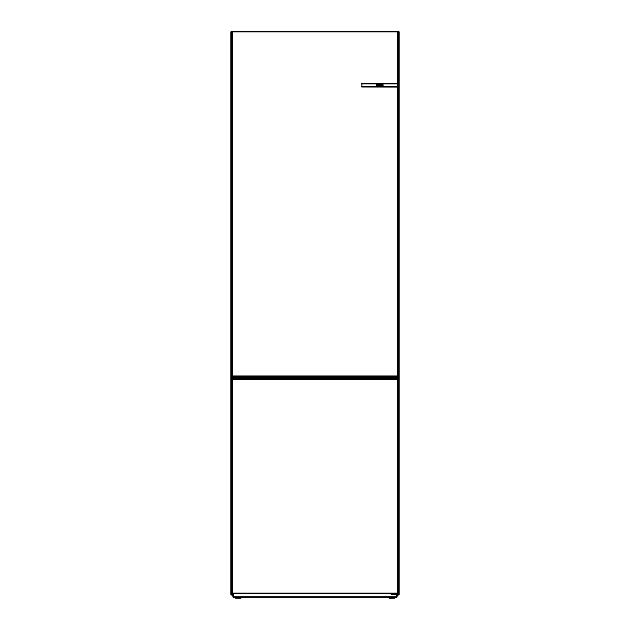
<?xml version="1.0" encoding="UTF-8"?>
<svg xmlns="http://www.w3.org/2000/svg" width="630" height="630" viewBox="0 0 630 630"><rect width="100%" height="100%" fill="white"/><g stroke="black" fill="none" stroke-linecap="round" stroke-linejoin="round"><path stroke-width="0.94" d="M377.323 85.097L377.433 84.57L376.716 84.459L376.716 85.822L377.543 85.696L377.323 85.097M361.762 83.601L397.908 83.601M231.344 31.555L398.656 31.555M231.344 31.697L398.656 31.697M361.833 83.656L397.837 83.656M361.833 86.782L397.908 86.838L361.691 86.712M232.123 376.126L397.877 376.126M232.123 376.299L397.877 376.299M391.435 376.827L397.908 376.748M233.265 377.756L396.735 377.693M233.265 378.835L396.735 378.835M233.265 378.898L396.735 378.898M232.123 379.126L397.877 379.126M232.123 379.299L397.877 379.299M232.123 593.287L397.877 593.287M232.123 593.46L397.908 593.547L391.435 593.625M391.435 594.476L397.908 594.555M231.344 594.744L233.313 594.744M396.687 594.744L398.656 594.744M231.344 594.893L233.313 594.893M396.687 594.893L398.656 594.893M233.297 596.972L396.703 596.972M233.297 597.051L396.703 597.051M235.376 598.437L240.755 598.437M389.245 598.437L394.624 598.437M397.963 83.656L397.908 86.712M398.995 31.894L398.995 594.555M398.853 31.894L398.853 594.555M398.278 31.965L398.278 375.897M398.278 379.528L398.278 593.058M398.105 31.965L398.105 375.897M398.097 376.929L398.097 377.567M398.105 379.528L398.105 593.058M398.097 593.736L398.097 594.373M398.018 376.929L398.018 377.567M398.018 593.736L398.018 594.373M396.892 376.756L396.892 377.606M396.892 378.031L396.892 378.74M396.884 594.303L396.884 596.862M396.829 376.756L396.829 377.606M396.829 378.031L396.829 378.74M396.805 594.303L396.805 596.862M391.332 593.736L391.254 594.373M361.762 83.727L361.762 86.712M233.195 593.444L233.195 596.862M233.108 376.756L233.171 377.606M233.108 378.031L233.171 378.74M233.116 593.444L233.116 596.862M232.037 31.965L232.037 375.897L231.895 31.965M231.722 31.965L231.722 375.897M231.722 379.528L231.722 593.058M231.147 31.894L231.147 594.555M231.005 31.894L231.005 594.555M397.963 376.323L397.963 593.058L398.026 376.323M397.963 31.965L397.963 375.897L398.026 31.965M379.244 85.137L378.504 85.837L377.779 85.137L378.512 84.444L379.244 85.137M378.134 84.766L378.134 85.507L378.89 85.507L378.89 84.766L378.134 84.766M377.449 85.428C376.819 86.216 376.803 84.648 377.449 85.428M380.551 84.648L380.512 85.601L381.567 85.719L380.544 85.145L381.552 84.554L380.551 84.648M380.181 85.467C379.095 86.719 379.866 82.861 380.181 85.467M377.331 84.822L376.913 85.042L377.331 84.822M382 84.459L381.804 85.822L382 85.223L382.757 85.223C382.953 87.279 382.953 83.002 382.757 85.05L382 85.05L382 84.459M396.735 376.598L233.265 376.598L396.735 376.661M396.735 377.882L233.265 377.882L396.735 377.945M232.037 593.058L232.037 376.323L231.974 593.058"/></g></svg>
